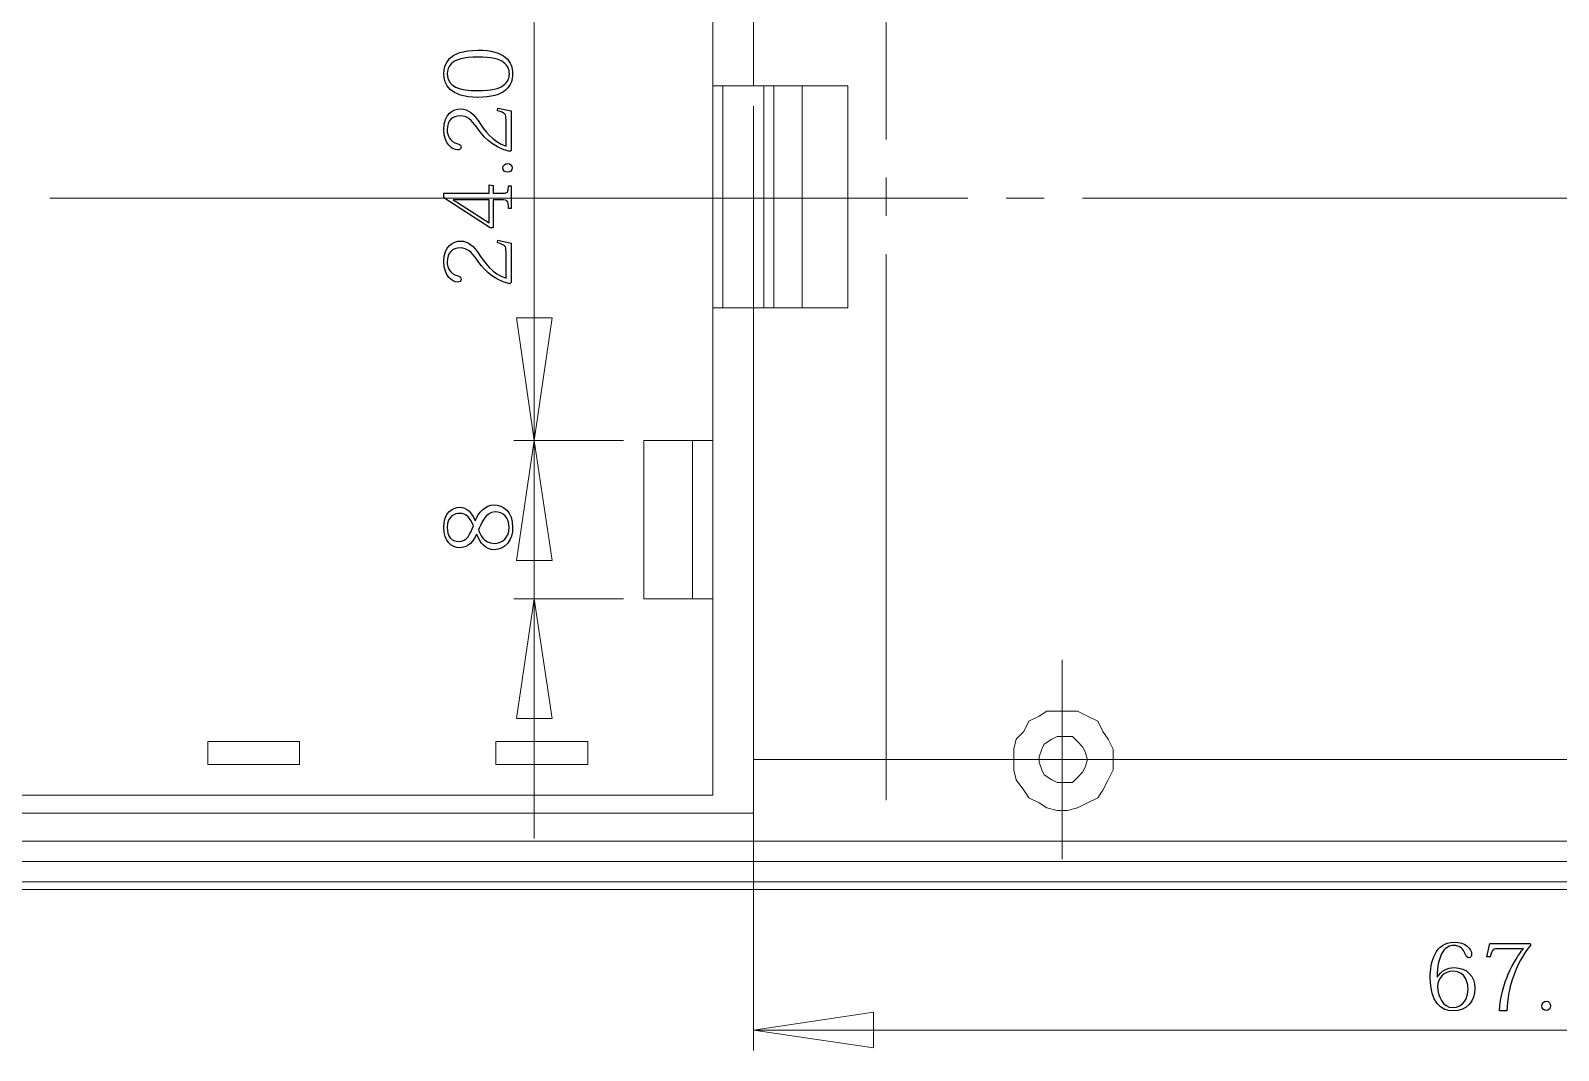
# Model space of a CAD drawing. Header units: millimetres. Extents: x -115 to 130, y -79 to 93.
# Drawn here: x 31.5 to 82.2, y -35 to -1.2 of the extents above; entities that cross this region are included whole.
import ezdxf

# ---------------------------------------------------------------- set-up
doc = ezdxf.new("R2010")
doc.units = ezdxf.units.MM
doc.header["$MEASUREMENT"] = 0
doc.layers.add('layer 1', color=7, linetype='Continuous')

msp = doc.modelspace()

# ---------------------------------------------------------------- linework, layer by layer
at = {"layer": 'layer 1', "lineweight": 18}
for points in [[(55.5272, -3.0127), (55.5272, -3.0127), (55.5272, 13.7513), (55.5272, 13.7513)], [(59.9299, 13.3279), (59.9299, 13.3279), (59.9299, -4.7907), (59.9299, -4.7907)], [(48.2459, 1.3053), (48.2459, 1.3053), (48.2459, -14.7814), (48.2459, -14.7814)], [(54.1725, -14.7814), (54.1725, -14.7814), (54.1725, 1.3053), (54.1725, 1.3053)], [(55.5272, -3.0127), (55.5272, -3.0127), (54.1725, -3.0127), (54.1725, -3.0127)], [(54.5112, -10.3787), (54.5112, -10.3787), (54.5112, -3.0127), (54.5112, -3.0127)], [(55.5272, -3.0127), (55.5272, -3.0127), (58.6599, -3.0127), (58.6599, -3.0127)], [(55.8659, -3.0127), (55.8659, -3.0127), (55.8659, -10.3787), (55.8659, -10.3787)], [(56.2046, -10.3787), (56.2046, -10.3787), (56.2046, -3.0127), (56.2046, -3.0127)], [(57.1359, -10.3787), (57.1359, -10.3787), (57.1359, -3.0127), (57.1359, -3.0127)], [(58.6599, -3.0127), (58.6599, -3.0127), (58.6599, -10.3787), (58.6599, -10.3787)], [(55.5272, -3.6901), (55.5272, -3.6901), (55.5272, -35.0167), (55.5272, -35.0167)], [(59.9299, -6.0607), (59.9299, -6.0607), (59.9299, -7.3307), (59.9299, -7.3307)], [(62.6392, -6.7381), (62.6392, -6.7381), (32.1592, -6.7381), (32.1592, -6.7381)], [(48.2459, -14.7814), (48.2459, -14.7814), (48.2459, -6.7381), (48.2459, -6.7381)], [(65.1792, -6.7381), (65.1792, -6.7381), (63.9092, -6.7381), (63.9092, -6.7381)], [(96.9292, -6.7381), (96.9292, -6.7381), (66.4492, -6.7381), (66.4492, -6.7381)], [(59.9299, -8.6007), (59.9299, -8.6007), (59.9299, -26.7194), (59.9299, -26.7194)], [(54.1725, -10.3787), (54.1725, -10.3787), (55.5272, -10.3787), (55.5272, -10.3787)], [(55.5272, -27.1427), (55.5272, -27.1427), (55.5272, -10.3787), (55.5272, -10.3787)], [(58.6599, -10.3787), (58.6599, -10.3787), (55.5272, -10.3787), (55.5272, -10.3787)], [(47.6532, -10.7174), (47.6532, -10.7174), (48.8386, -10.7174), (48.8386, -10.7174)], [(48.2459, -14.7814), (48.2459, -14.7814), (47.6532, -10.7174), (47.6532, -10.7174)], [(48.8386, -10.7174), (48.8386, -10.7174), (48.2459, -14.7814), (48.2459, -14.7814)], [(51.2092, -14.7814), (51.2092, -14.7814), (47.5686, -14.7814), (47.5686, -14.7814)], [(51.2092, -14.7814), (51.2092, -14.7814), (47.5686, -14.7814), (47.5686, -14.7814)], [(47.6532, -18.7607), (47.6532, -18.7607), (48.2459, -14.7814), (48.2459, -14.7814)], [(48.2459, -14.7814), (48.2459, -14.7814), (48.2459, -20.0307), (48.2459, -20.0307)], [(48.2459, -14.7814), (48.2459, -14.7814), (48.8386, -18.7607), (48.8386, -18.7607)], [(48.2459, -14.7814), (48.2459, -14.7814), (48.2459, -22.7401), (48.2459, -22.7401)], [(51.8866, -14.7814), (51.8866, -14.7814), (51.8866, -20.0307), (51.8866, -20.0307)], [(54.1725, -14.7814), (54.1725, -14.7814), (51.8866, -14.7814), (51.8866, -14.7814)], [(53.4952, -20.0307), (53.4952, -20.0307), (53.4952, -14.7814), (53.4952, -14.7814)], [(54.1725, -14.7814), (54.1725, -14.7814), (54.1725, -20.0307), (54.1725, -20.0307)], [(48.8386, -18.7607), (48.8386, -18.7607), (47.6532, -18.7607), (47.6532, -18.7607)], [(51.2092, -20.0307), (51.2092, -20.0307), (47.5686, -20.0307), (47.5686, -20.0307)], [(47.6532, -24.0101), (47.6532, -24.0101), (48.2459, -20.0307), (48.2459, -20.0307)], [(48.2459, -20.0307), (48.2459, -20.0307), (48.2459, -27.9894), (48.2459, -27.9894)], [(48.2459, -20.0307), (48.2459, -20.0307), (48.8386, -24.0101), (48.8386, -24.0101)], [(51.8866, -20.0307), (51.8866, -20.0307), (54.1725, -20.0307), (54.1725, -20.0307)], [(54.1725, -26.5501), (54.1725, -26.5501), (54.1725, -20.0307), (54.1725, -20.0307)], [(65.7719, -23.6714), (65.7719, -23.6714), (65.7719, -22.0627), (65.7719, -22.0627)], [(65.7719, -25.3647), (65.7719, -25.3647), (65.7719, -23.6714), (65.7719, -23.6714)], [(48.8386, -24.0101), (48.8386, -24.0101), (47.6532, -24.0101), (47.6532, -24.0101)], [(40.4565, -24.7721), (40.4565, -24.7721), (37.4086, -24.7721), (37.4086, -24.7721)], [(37.4086, -24.7721), (37.4086, -24.7721), (37.4086, -25.5341), (37.4086, -25.5341)], [(40.4565, -25.5341), (40.4565, -25.5341), (40.4565, -24.7721), (40.4565, -24.7721)], [(50.0239, -24.7721), (50.0239, -24.7721), (46.9759, -24.7721), (46.9759, -24.7721)], [(46.9759, -24.7721), (46.9759, -24.7721), (46.9759, -25.5341), (46.9759, -25.5341)], [(50.0239, -25.5341), (50.0239, -25.5341), (50.0239, -24.7721), (50.0239, -24.7721)], [(37.4086, -25.5341), (37.4086, -25.5341), (40.4565, -25.5341), (40.4565, -25.5341)], [(46.9759, -25.5341), (46.9759, -25.5341), (50.0239, -25.5341), (50.0239, -25.5341)], [(64.1632, -25.3647), (64.1632, -25.3647), (55.5272, -25.3647), (55.5272, -25.3647)], [(64.1632, -25.3647), (64.1632, -25.3647), (62.4699, -25.3647), (62.4699, -25.3647)], [(65.7719, -25.3647), (65.7719, -25.3647), (64.1632, -25.3647), (64.1632, -25.3647)], [(65.7719, -25.3647), (65.7719, -25.3647), (65.7719, -27.0581), (65.7719, -27.0581)], [(65.7719, -25.3647), (65.7719, -25.3647), (67.4652, -25.3647), (67.4652, -25.3647)], [(92.0186, -25.3647), (92.0186, -25.3647), (67.4652, -25.3647), (67.4652, -25.3647)], [(67.4652, -25.3647), (67.4652, -25.3647), (69.1586, -25.3647), (69.1586, -25.3647)], [(23.6079, -26.5501), (23.6079, -26.5501), (54.1725, -26.5501), (54.1725, -26.5501)], [(55.5272, -27.1427), (55.5272, -27.1427), (19.6286, -27.1427), (19.6286, -27.1427)], [(65.7719, -27.0581), (65.7719, -27.0581), (65.7719, -28.6667), (65.7719, -28.6667)], [(100.1466, -28.0741), (100.1466, -28.0741), (19.6286, -28.0741), (19.6286, -28.0741)], [(19.6286, -28.7514), (19.6286, -28.7514), (100.1466, -28.7514), (100.1466, -28.7514)], [(19.6286, -29.4287), (19.6286, -29.4287), (100.1466, -29.4287), (100.1466, -29.4287)], [(19.6286, -29.6827), (19.6286, -29.6827), (100.1466, -29.6827), (100.1466, -29.6827)], [(55.5272, -34.3394), (55.5272, -34.3394), (59.5065, -33.7467), (59.5065, -33.7467)], [(59.5065, -33.7467), (59.5065, -33.7467), (59.5065, -34.9321), (59.5065, -34.9321)], [(55.5272, -34.3394), (55.5272, -34.3394), (100.1466, -34.3394), (100.1466, -34.3394)], [(59.5065, -34.9321), (59.5065, -34.9321), (55.5272, -34.3394), (55.5272, -34.3394)]]:
    msp.add_open_spline(points, degree=3, dxfattribs=at)
at = {"layer": 'layer 1'}
for points, knots in [([(47.5296, -2.6141), (47.5296, -2.419), (47.4656, -2.227), (47.2949, -2.0746), (47.2949, -2.0746), (47.1181, -1.9191), (46.8255, -1.8307), (46.3744, -1.8307), (46.3744, -1.8307), (45.3716, -1.8307), (45.2467, -2.3184), (45.2467, -2.6141), (45.2467, -2.6141), (45.2467, -2.9554), (45.4174, -3.3974), (46.3744, -3.3974), (46.3744, -3.3974), (46.8255, -3.3974), (47.1181, -3.309), (47.2949, -3.1536), (47.2949, -3.1536), (47.4656, -2.9981), (47.5296, -2.8183), (47.5296, -2.6141)], [0, 0, 0, 0, 0.1428571, 0.1428571, 0.1428571, 0.1428571, 0.2857143, 0.2857143, 0.2857143, 0.2857143, 0.4285714, 0.4285714, 0.4285714, 0.4285714, 0.5714286, 0.5714286, 0.5714286, 0.5714286, 0.7142857, 0.7142857, 0.7142857, 0.7142857, 1, 1, 1, 1]), ([(45.3564, -2.6171), (45.3564, -2.5043), (45.3899, -2.3733), (45.4997, -2.2696), (45.4997, -2.2696), (45.6338, -2.1538), (45.8928, -2.0624), (46.3775, -2.0624), (46.3775, -2.0624), (46.8316, -2.0624), (47.0877, -2.1325), (47.2248, -2.2361), (47.2248, -2.2361), (47.365, -2.3397), (47.4199, -2.4647), (47.4199, -2.6171), (47.4199, -2.6171), (47.4199, -2.7665), (47.365, -2.8945), (47.2248, -2.9981), (47.2248, -2.9981), (47.0877, -3.1017), (46.8316, -3.1749), (46.3775, -3.1749), (46.3775, -3.1749), (45.7618, -3.1749), (45.3564, -3.0377), (45.3564, -2.6171)], [0, 0, 0, 0, 0.125, 0.125, 0.125, 0.125, 0.25, 0.25, 0.25, 0.25, 0.375, 0.375, 0.375, 0.375, 0.5, 0.5, 0.5, 0.5, 0.625, 0.625, 0.625, 0.625, 0.75, 0.75, 0.75, 0.75, 1, 1, 1, 1]), ([(47.0237, -3.8424), (47.2797, -3.9156), (47.3102, -3.943), (47.3102, -4.1381), (47.3102, -4.1381), (47.3102, -4.1381), (47.3102, -5.0159), (47.3102, -5.0159), (47.3102, -5.0159), (46.8469, -4.8635), (46.5969, -4.4916), (46.3836, -4.1686), (46.3836, -4.1686), (46.2586, -3.9765), (46.0666, -3.7815), (45.7953, -3.7815), (45.7953, -3.7815), (45.5606, -3.7815), (45.2467, -3.9339), (45.2467, -4.4703), (45.2467, -4.4703), (45.2467, -4.9549), (45.5393, -5.1409), (45.6917, -5.1409), (45.6917, -5.1409), (45.774, -5.1409), (45.8166, -5.1073), (45.8166, -5.0586), (45.8166, -5.0586), (45.8166, -4.9946), (45.7923, -4.961), (45.7069, -4.9367), (45.7069, -4.9367), (45.4326, -4.8544), (45.3564, -4.6745), (45.3564, -4.4795), (45.3564, -4.4795), (45.3564, -4.1625), (45.5271, -4.0101), (45.7923, -4.0101), (45.7923, -4.0101), (46.03, -4.0101), (46.1672, -4.1533), (46.3348, -4.3911), (46.3348, -4.3911), (46.5085, -4.638), (46.8103, -5.0494), (47.4382, -5.1957), (47.4382, -5.1957), (47.4382, -5.1957), (47.4839, -5.1592), (47.4839, -5.1592), (47.4839, -5.1592), (47.4839, -5.1592), (47.4839, -3.8485), (47.4839, -3.8485), (47.4839, -3.8485), (47.4839, -3.8485), (47.0389, -3.754), (47.0389, -3.754), (47.0389, -3.754), (47.0389, -3.754), (47.0237, -3.8424), (47.0237, -3.8424)], [0, 0, 0, 0, 0.0588235, 0.0588235, 0.0588235, 0.0588235, 0.1176471, 0.1176471, 0.1176471, 0.1176471, 0.1764706, 0.1764706, 0.1764706, 0.1764706, 0.2352941, 0.2352941, 0.2352941, 0.2352941, 0.2941176, 0.2941176, 0.2941176, 0.2941176, 0.3529412, 0.3529412, 0.3529412, 0.3529412, 0.4117647, 0.4117647, 0.4117647, 0.4117647, 0.4705882, 0.4705882, 0.4705882, 0.4705882, 0.5294118, 0.5294118, 0.5294118, 0.5294118, 0.5882353, 0.5882353, 0.5882353, 0.5882353, 0.6470588, 0.6470588, 0.6470588, 0.6470588, 0.7058824, 0.7058824, 0.7058824, 0.7058824, 0.7647059, 0.7647059, 0.7647059, 0.7647059, 0.8235294, 0.8235294, 0.8235294, 0.8235294, 0.8823529, 0.8823529, 0.8823529, 0.8823529, 1, 1, 1, 1]), ([(47.2065, -5.7383), (47.2065, -5.8206), (47.2766, -5.8816), (47.362, -5.8816), (47.362, -5.8816), (47.4443, -5.8816), (47.5174, -5.8206), (47.5174, -5.7383), (47.5174, -5.7383), (47.5174, -5.653), (47.4443, -5.592), (47.362, -5.592), (47.362, -5.592), (47.2827, -5.592), (47.2065, -5.6469), (47.2065, -5.7383)], [0, 0, 0, 0, 0.2, 0.2, 0.2, 0.2, 0.4, 0.4, 0.4, 0.4, 0.6, 0.6, 0.6, 0.6, 1, 1, 1, 1]), ([(47.1517, -6.799), (47.365, -6.799), (47.3925, -6.8112), (47.3925, -7.0856), (47.3925, -7.0856), (47.3925, -7.0856), (47.4839, -7.0856), (47.4839, -7.0856), (47.4839, -7.0856), (47.4839, -7.0856), (47.4839, -6.3327), (47.4839, -6.3327), (47.4839, -6.3327), (47.4839, -6.3327), (47.3925, -6.3327), (47.3925, -6.3327), (47.3925, -6.3327), (47.3925, -6.5643), (47.3681, -6.5796), (47.1517, -6.5796), (47.1517, -6.5796), (47.1517, -6.5796), (46.8773, -6.5796), (46.8773, -6.5796), (46.8773, -6.5796), (46.8773, -6.5796), (46.8773, -6.3205), (46.8773, -6.3205), (46.8773, -6.3205), (46.8773, -6.3205), (46.7524, -6.3022), (46.7524, -6.3022), (46.7524, -6.3022), (46.7524, -6.3022), (46.7524, -6.5796), (46.7524, -6.5796), (46.7524, -6.5796), (46.7524, -6.5796), (45.2497, -6.5796), (45.2497, -6.5796), (45.2497, -6.5796), (45.2497, -6.5796), (45.2497, -6.732), (45.2497, -6.732), (45.2497, -6.732), (45.2497, -6.732), (46.7829, -7.7256), (46.7829, -7.7256), (46.7829, -7.7256), (46.7829, -7.7256), (46.8773, -7.7256), (46.8773, -7.7256), (46.8773, -7.7256), (46.8773, -7.7256), (46.8773, -6.799), (46.8773, -6.799), (46.8773, -6.799), (46.8773, -6.799), (47.1517, -6.799), (47.1517, -6.799)], [0, 0, 0, 0, 0.0625, 0.0625, 0.0625, 0.0625, 0.125, 0.125, 0.125, 0.125, 0.1875, 0.1875, 0.1875, 0.1875, 0.25, 0.25, 0.25, 0.25, 0.3125, 0.3125, 0.3125, 0.3125, 0.375, 0.375, 0.375, 0.375, 0.4375, 0.4375, 0.4375, 0.4375, 0.5, 0.5, 0.5, 0.5, 0.5625, 0.5625, 0.5625, 0.5625, 0.625, 0.625, 0.625, 0.625, 0.6875, 0.6875, 0.6875, 0.6875, 0.75, 0.75, 0.75, 0.75, 0.8125, 0.8125, 0.8125, 0.8125, 0.875, 0.875, 0.875, 0.875, 1, 1, 1, 1]), ([(45.5576, -6.7929), (45.6734, -6.796), (45.7892, -6.799), (45.8746, -6.799), (45.8746, -6.799), (45.8746, -6.799), (46.7524, -6.799), (46.7524, -6.799), (46.7524, -6.799), (46.7524, -6.799), (46.7524, -7.5549), (46.7524, -7.5549), (46.7524, -7.5549), (46.7524, -7.5549), (45.8532, -6.9819), (45.8532, -6.9819), (45.8532, -6.9819), (45.7343, -6.8996), (45.6307, -6.8509), (45.5576, -6.8021), (45.5576, -6.8021), (45.5576, -6.8021), (45.5576, -6.7929), (45.5576, -6.7929)], [0, 0, 0, 0, 0.1428571, 0.1428571, 0.1428571, 0.1428571, 0.2857143, 0.2857143, 0.2857143, 0.2857143, 0.4285714, 0.4285714, 0.4285714, 0.4285714, 0.5714286, 0.5714286, 0.5714286, 0.5714286, 0.7142857, 0.7142857, 0.7142857, 0.7142857, 1, 1, 1, 1]), ([(47.0237, -8.2255), (47.2797, -8.2987), (47.3102, -8.3261), (47.3102, -8.5212), (47.3102, -8.5212), (47.3102, -8.5212), (47.3102, -9.399), (47.3102, -9.399), (47.3102, -9.399), (46.8469, -9.2466), (46.5969, -8.8747), (46.3836, -8.5517), (46.3836, -8.5517), (46.2586, -8.3596), (46.0666, -8.1646), (45.7953, -8.1646), (45.7953, -8.1646), (45.5606, -8.1646), (45.2467, -8.317), (45.2467, -8.8534), (45.2467, -8.8534), (45.2467, -9.338), (45.5393, -9.524), (45.6917, -9.524), (45.6917, -9.524), (45.774, -9.524), (45.8166, -9.4904), (45.8166, -9.4417), (45.8166, -9.4417), (45.8166, -9.3777), (45.7923, -9.3441), (45.7069, -9.3198), (45.7069, -9.3198), (45.4326, -9.2375), (45.3564, -9.0576), (45.3564, -8.8626), (45.3564, -8.8626), (45.3564, -8.5456), (45.5271, -8.3932), (45.7923, -8.3932), (45.7923, -8.3932), (46.03, -8.3932), (46.1672, -8.5364), (46.3348, -8.7742), (46.3348, -8.7742), (46.5085, -9.0211), (46.8103, -9.4325), (47.4382, -9.5788), (47.4382, -9.5788), (47.4382, -9.5788), (47.4839, -9.5423), (47.4839, -9.5423), (47.4839, -9.5423), (47.4839, -9.5423), (47.4839, -8.2316), (47.4839, -8.2316), (47.4839, -8.2316), (47.4839, -8.2316), (47.0389, -8.1371), (47.0389, -8.1371), (47.0389, -8.1371), (47.0389, -8.1371), (47.0237, -8.2255), (47.0237, -8.2255)], [0, 0, 0, 0, 0.0588235, 0.0588235, 0.0588235, 0.0588235, 0.1176471, 0.1176471, 0.1176471, 0.1176471, 0.1764706, 0.1764706, 0.1764706, 0.1764706, 0.2352941, 0.2352941, 0.2352941, 0.2352941, 0.2941176, 0.2941176, 0.2941176, 0.2941176, 0.3529412, 0.3529412, 0.3529412, 0.3529412, 0.4117647, 0.4117647, 0.4117647, 0.4117647, 0.4705882, 0.4705882, 0.4705882, 0.4705882, 0.5294118, 0.5294118, 0.5294118, 0.5294118, 0.5882353, 0.5882353, 0.5882353, 0.5882353, 0.6470588, 0.6470588, 0.6470588, 0.6470588, 0.7058824, 0.7058824, 0.7058824, 0.7058824, 0.7647059, 0.7647059, 0.7647059, 0.7647059, 0.8235294, 0.8235294, 0.8235294, 0.8235294, 0.8823529, 0.8823529, 0.8823529, 0.8823529, 1, 1, 1, 1]), ([(46.2799, -17.4484), (46.1733, -17.1741), (46.0087, -16.9973), (45.7709, -16.9973), (45.7709, -16.9973), (45.5179, -16.9973), (45.2467, -17.1741), (45.2467, -17.6679), (45.2467, -17.6679), (45.2467, -18.1342), (45.5118, -18.3384), (45.7587, -18.3384), (45.7587, -18.3384), (45.9416, -18.3384), (46.1702, -18.2592), (46.3287, -17.8995), (46.3287, -17.8995), (46.3287, -17.8995), (46.3379, -17.8995), (46.3379, -17.8995), (46.3379, -17.8995), (46.4506, -18.1799), (46.6366, -18.4055), (46.9109, -18.4055), (46.9109, -18.4055), (47.3102, -18.4055), (47.5296, -18.0732), (47.5296, -17.6679), (47.5296, -17.6679), (47.5296, -17.1345), (47.2126, -16.915), (46.9048, -16.915), (46.9048, -16.915), (46.6244, -16.915), (46.3927, -17.1771), (46.286, -17.4484), (46.286, -17.4484), (46.286, -17.4484), (46.2799, -17.4484), (46.2799, -17.4484)], [0, 0, 0, 0, 0.0909091, 0.0909091, 0.0909091, 0.0909091, 0.1818182, 0.1818182, 0.1818182, 0.1818182, 0.2727273, 0.2727273, 0.2727273, 0.2727273, 0.3636364, 0.3636364, 0.3636364, 0.3636364, 0.4545455, 0.4545455, 0.4545455, 0.4545455, 0.5454545, 0.5454545, 0.5454545, 0.5454545, 0.6363636, 0.6363636, 0.6363636, 0.6363636, 0.7272727, 0.7272727, 0.7272727, 0.7272727, 0.8181818, 0.8181818, 0.8181818, 0.8181818, 1, 1, 1, 1]), ([(45.3564, -17.6709), (45.3564, -17.2686), (45.6338, -17.2015), (45.7648, -17.2015), (45.7648, -17.2015), (46.0087, -17.2015), (46.1214, -17.3509), (46.2251, -17.6099), (46.2251, -17.6099), (46.1306, -17.8782), (46.0087, -18.1342), (45.7374, -18.1342), (45.7374, -18.1342), (45.5027, -18.1342), (45.3564, -17.9483), (45.3564, -17.6709)], [0, 0, 0, 0, 0.2, 0.2, 0.2, 0.2, 0.4, 0.4, 0.4, 0.4, 0.6, 0.6, 0.6, 0.6, 1, 1, 1, 1]), ([(47.4138, -17.6709), (47.4138, -18.0031), (47.1974, -18.1952), (46.917, -18.1952), (46.917, -18.1952), (46.5665, -18.1952), (46.4384, -17.869), (46.3958, -17.7593), (46.3958, -17.7593), (46.4537, -17.6008), (46.6122, -17.1497), (46.9444, -17.1497), (46.9444, -17.1497), (47.2157, -17.1497), (47.4138, -17.3356), (47.4138, -17.6709)], [0, 0, 0, 0, 0.2, 0.2, 0.2, 0.2, 0.4, 0.4, 0.4, 0.4, 0.6, 0.6, 0.6, 0.6, 1, 1, 1, 1]), ([(78.2183, -32.5892), (78.2183, -32.2234), (78.2914, -31.9278), (78.4103, -31.7419), (78.4103, -31.7419), (78.5109, -31.6017), (78.6419, -31.5346), (78.7669, -31.5346), (78.7669, -31.5346), (78.9833, -31.5346), (79.0961, -31.6626), (79.1388, -31.7906), (79.1388, -31.7906), (79.1814, -31.8973), (79.215, -31.94), (79.279, -31.94), (79.279, -31.94), (79.3338, -31.94), (79.3674, -31.8943), (79.3674, -31.8242), (79.3674, -31.8242), (79.3674, -31.6565), (79.1753, -31.4249), (78.7822, -31.4249), (78.7822, -31.4249), (78.1573, -31.4249), (77.9927, -32.0832), (77.9927, -32.6105), (77.9927, -32.6105), (77.9927, -33.4091), (78.3432, -33.7078), (78.7425, -33.7078), (78.7425, -33.7078), (79.2241, -33.7078), (79.474, -33.3725), (79.474, -32.955), (79.474, -32.955), (79.474, -32.5557), (79.2119, -32.2692), (78.7913, -32.2692), (78.7913, -32.2692), (78.5444, -32.2692), (78.3463, -32.3972), (78.2274, -32.5892), (78.2274, -32.5892), (78.2274, -32.5892), (78.2183, -32.5892), (78.2183, -32.5892)], [0, 0, 0, 0, 0.0769231, 0.0769231, 0.0769231, 0.0769231, 0.1538462, 0.1538462, 0.1538462, 0.1538462, 0.2307692, 0.2307692, 0.2307692, 0.2307692, 0.3076923, 0.3076923, 0.3076923, 0.3076923, 0.3846154, 0.3846154, 0.3846154, 0.3846154, 0.4615385, 0.4615385, 0.4615385, 0.4615385, 0.5384615, 0.5384615, 0.5384615, 0.5384615, 0.6153846, 0.6153846, 0.6153846, 0.6153846, 0.6923077, 0.6923077, 0.6923077, 0.6923077, 0.7692308, 0.7692308, 0.7692308, 0.7692308, 0.8461538, 0.8461538, 0.8461538, 0.8461538, 1, 1, 1, 1]), ([(79.9831, -31.9156), (80.0501, -31.6657), (80.0776, -31.6413), (80.2879, -31.6413), (80.2879, -31.6413), (80.2879, -31.6413), (81.0834, -31.6413), (81.0834, -31.6413), (81.0834, -31.6413), (80.7939, -32.0131), (80.3214, -32.7873), (80.297, -33.7017), (80.297, -33.7017), (80.297, -33.7017), (80.5378, -33.7017), (80.5378, -33.7017), (80.5378, -33.7017), (80.55, -33.3024), (80.6201, -32.9641), (80.7177, -32.6715), (80.7177, -32.6715), (80.8731, -32.1808), (81.0926, -31.812), (81.3273, -31.5133), (81.3273, -31.5133), (81.3273, -31.5133), (81.2998, -31.4645), (81.2998, -31.4645), (81.2998, -31.4645), (81.2998, -31.4645), (79.9739, -31.4645), (79.9739, -31.4645), (79.9739, -31.4645), (79.9739, -31.4645), (79.8764, -31.9156), (79.8764, -31.9156), (79.8764, -31.9156), (79.8764, -31.9156), (79.9831, -31.9156), (79.9831, -31.9156)], [0, 0, 0, 0, 0.0909091, 0.0909091, 0.0909091, 0.0909091, 0.1818182, 0.1818182, 0.1818182, 0.1818182, 0.2727273, 0.2727273, 0.2727273, 0.2727273, 0.3636364, 0.3636364, 0.3636364, 0.3636364, 0.4545455, 0.4545455, 0.4545455, 0.4545455, 0.5454545, 0.5454545, 0.5454545, 0.5454545, 0.6363636, 0.6363636, 0.6363636, 0.6363636, 0.7272727, 0.7272727, 0.7272727, 0.7272727, 0.8181818, 0.8181818, 0.8181818, 0.8181818, 1, 1, 1, 1]), ([(79.2485, -32.9672), (79.2485, -33.272), (79.09, -33.595), (78.7425, -33.595), (78.7425, -33.595), (78.4072, -33.595), (78.2366, -33.211), (78.2366, -32.891), (78.2366, -32.891), (78.2366, -32.6258), (78.4469, -32.388), (78.7486, -32.388), (78.7486, -32.388), (79.2119, -32.388), (79.2485, -32.8727), (79.2485, -32.9672)], [0, 0, 0, 0, 0.2, 0.2, 0.2, 0.2, 0.4, 0.4, 0.4, 0.4, 0.6, 0.6, 0.6, 0.6, 1, 1, 1, 1]), ([(81.8424, -33.3847), (81.7601, -33.3847), (81.6991, -33.4548), (81.6991, -33.5402), (81.6991, -33.5402), (81.6991, -33.6225), (81.7601, -33.6956), (81.8424, -33.6956), (81.8424, -33.6956), (81.9277, -33.6956), (81.9887, -33.6225), (81.9887, -33.5402), (81.9887, -33.5402), (81.9887, -33.4609), (81.9338, -33.3847), (81.8424, -33.3847)], [0, 0, 0, 0, 0.2, 0.2, 0.2, 0.2, 0.4, 0.4, 0.4, 0.4, 0.6, 0.6, 0.6, 0.6, 1, 1, 1, 1])]:
    msp.add_open_spline(points, degree=3, knots=knots, dxfattribs=at)
at = {"layer": 'layer 1', "lineweight": 18}
for points, knots in [([(64.1632, -25.3647), (64.1632, -25.3647), (64.1632, -25.7034), (64.1632, -25.7034), (64.1632, -25.7034), (64.1632, -25.7034), (64.2479, -26.0421), (64.2479, -26.0421), (64.2479, -26.0421), (64.2479, -26.0421), (64.5019, -26.3807), (64.5019, -26.3807), (64.5019, -26.3807), (64.5019, -26.3807), (64.6712, -26.6347), (64.6712, -26.6347), (64.6712, -26.6347), (64.6712, -26.6347), (65.0099, -26.8041), (65.0099, -26.8041), (65.0099, -26.8041), (65.0099, -26.8041), (65.2639, -26.9734), (65.2639, -26.9734), (65.2639, -26.9734), (65.2639, -26.9734), (65.6026, -27.0581), (65.6026, -27.0581), (65.6026, -27.0581), (65.6026, -27.0581), (65.9412, -27.0581), (65.9412, -27.0581), (65.9412, -27.0581), (65.9412, -27.0581), (66.2799, -26.9734), (66.2799, -26.9734), (66.2799, -26.9734), (66.2799, -26.9734), (66.6186, -26.8041), (66.6186, -26.8041), (66.6186, -26.8041), (66.6186, -26.8041), (66.9572, -26.6347), (66.9572, -26.6347), (66.9572, -26.6347), (66.9572, -26.6347), (67.1266, -26.3807), (67.1266, -26.3807), (67.1266, -26.3807), (67.1266, -26.3807), (67.2959, -26.0421), (67.2959, -26.0421), (67.2959, -26.0421), (67.2959, -26.0421), (67.4652, -25.7034), (67.4652, -25.7034), (67.4652, -25.7034), (67.4652, -25.7034), (67.4652, -25.0261), (67.4652, -25.0261), (67.4652, -25.0261), (67.4652, -25.0261), (67.2959, -24.6874), (67.2959, -24.6874), (67.2959, -24.6874), (67.2959, -24.6874), (67.1266, -24.4334), (67.1266, -24.4334), (67.1266, -24.4334), (67.1266, -24.4334), (66.9572, -24.0947), (66.9572, -24.0947), (66.9572, -24.0947), (66.9572, -24.0947), (66.6186, -23.9254), (66.6186, -23.9254), (66.6186, -23.9254), (66.6186, -23.9254), (66.2799, -23.7561), (66.2799, -23.7561), (66.2799, -23.7561), (66.2799, -23.7561), (65.2639, -23.7561), (65.2639, -23.7561), (65.2639, -23.7561), (65.2639, -23.7561), (65.0099, -23.9254), (65.0099, -23.9254), (65.0099, -23.9254), (65.0099, -23.9254), (64.6712, -24.0947), (64.6712, -24.0947), (64.6712, -24.0947), (64.6712, -24.0947), (64.5019, -24.4334), (64.5019, -24.4334), (64.5019, -24.4334), (64.5019, -24.4334), (64.2479, -24.6874), (64.2479, -24.6874), (64.2479, -24.6874), (64.2479, -24.6874), (64.1632, -25.0261), (64.1632, -25.0261), (64.1632, -25.0261), (64.1632, -25.0261), (64.1632, -25.3647), (64.1632, -25.3647)], [0, 0, 0, 0, 0.0357143, 0.0357143, 0.0357143, 0.0357143, 0.0714286, 0.0714286, 0.0714286, 0.0714286, 0.1071429, 0.1071429, 0.1071429, 0.1071429, 0.1428571, 0.1428571, 0.1428571, 0.1428571, 0.1785714, 0.1785714, 0.1785714, 0.1785714, 0.2142857, 0.2142857, 0.2142857, 0.2142857, 0.25, 0.25, 0.25, 0.25, 0.2857143, 0.2857143, 0.2857143, 0.2857143, 0.3214286, 0.3214286, 0.3214286, 0.3214286, 0.3571429, 0.3571429, 0.3571429, 0.3571429, 0.3928571, 0.3928571, 0.3928571, 0.3928571, 0.4285714, 0.4285714, 0.4285714, 0.4285714, 0.4642857, 0.4642857, 0.4642857, 0.4642857, 0.5, 0.5, 0.5, 0.5, 0.5357143, 0.5357143, 0.5357143, 0.5357143, 0.5714286, 0.5714286, 0.5714286, 0.5714286, 0.6071429, 0.6071429, 0.6071429, 0.6071429, 0.6428571, 0.6428571, 0.6428571, 0.6428571, 0.6785714, 0.6785714, 0.6785714, 0.6785714, 0.7142857, 0.7142857, 0.7142857, 0.7142857, 0.75, 0.75, 0.75, 0.75, 0.7857143, 0.7857143, 0.7857143, 0.7857143, 0.8214286, 0.8214286, 0.8214286, 0.8214286, 0.8571429, 0.8571429, 0.8571429, 0.8571429, 0.8928571, 0.8928571, 0.8928571, 0.8928571, 0.9285714, 0.9285714, 0.9285714, 0.9285714, 1, 1, 1, 1]), ([(66.6186, -25.3647), (66.6186, -25.3647), (66.5339, -25.1107), (66.5339, -25.1107), (66.5339, -25.1107), (66.5339, -25.1107), (66.4492, -24.9414), (66.4492, -24.9414), (66.4492, -24.9414), (66.4492, -24.9414), (66.2799, -24.7721), (66.2799, -24.7721), (66.2799, -24.7721), (66.2799, -24.7721), (66.1106, -24.6027), (66.1106, -24.6027), (66.1106, -24.6027), (66.1106, -24.6027), (65.6026, -24.6027), (65.6026, -24.6027), (65.6026, -24.6027), (65.6026, -24.6027), (65.4332, -24.6874), (65.4332, -24.6874), (65.4332, -24.6874), (65.4332, -24.6874), (65.1792, -24.8567), (65.1792, -24.8567), (65.1792, -24.8567), (65.1792, -24.8567), (65.0946, -25.0261), (65.0946, -25.0261), (65.0946, -25.0261), (65.0946, -25.0261), (65.0099, -25.2801), (65.0099, -25.2801), (65.0099, -25.2801), (65.0099, -25.2801), (65.0099, -25.4494), (65.0099, -25.4494), (65.0099, -25.4494), (65.0099, -25.4494), (65.0946, -25.7034), (65.0946, -25.7034), (65.0946, -25.7034), (65.0946, -25.7034), (65.1792, -25.8727), (65.1792, -25.8727), (65.1792, -25.8727), (65.1792, -25.8727), (65.4332, -26.0421), (65.4332, -26.0421), (65.4332, -26.0421), (65.4332, -26.0421), (65.6026, -26.1267), (65.6026, -26.1267), (65.6026, -26.1267), (65.6026, -26.1267), (66.1106, -26.1267), (66.1106, -26.1267), (66.1106, -26.1267), (66.1106, -26.1267), (66.2799, -25.9574), (66.2799, -25.9574), (66.2799, -25.9574), (66.2799, -25.9574), (66.4492, -25.7881), (66.4492, -25.7881), (66.4492, -25.7881), (66.4492, -25.7881), (66.5339, -25.6187), (66.5339, -25.6187), (66.5339, -25.6187), (66.5339, -25.6187), (66.6186, -25.3647), (66.6186, -25.3647)], [0, 0, 0, 0, 0.05, 0.05, 0.05, 0.05, 0.1, 0.1, 0.1, 0.1, 0.15, 0.15, 0.15, 0.15, 0.2, 0.2, 0.2, 0.2, 0.25, 0.25, 0.25, 0.25, 0.3, 0.3, 0.3, 0.3, 0.35, 0.35, 0.35, 0.35, 0.4, 0.4, 0.4, 0.4, 0.45, 0.45, 0.45, 0.45, 0.5, 0.5, 0.5, 0.5, 0.55, 0.55, 0.55, 0.55, 0.6, 0.6, 0.6, 0.6, 0.65, 0.65, 0.65, 0.65, 0.7, 0.7, 0.7, 0.7, 0.75, 0.75, 0.75, 0.75, 0.8, 0.8, 0.8, 0.8, 0.85, 0.85, 0.85, 0.85, 0.9, 0.9, 0.9, 0.9, 1, 1, 1, 1])]:
    msp.add_open_spline(points, degree=3, knots=knots, dxfattribs=at)

doc.saveas('drawing.dxf')
